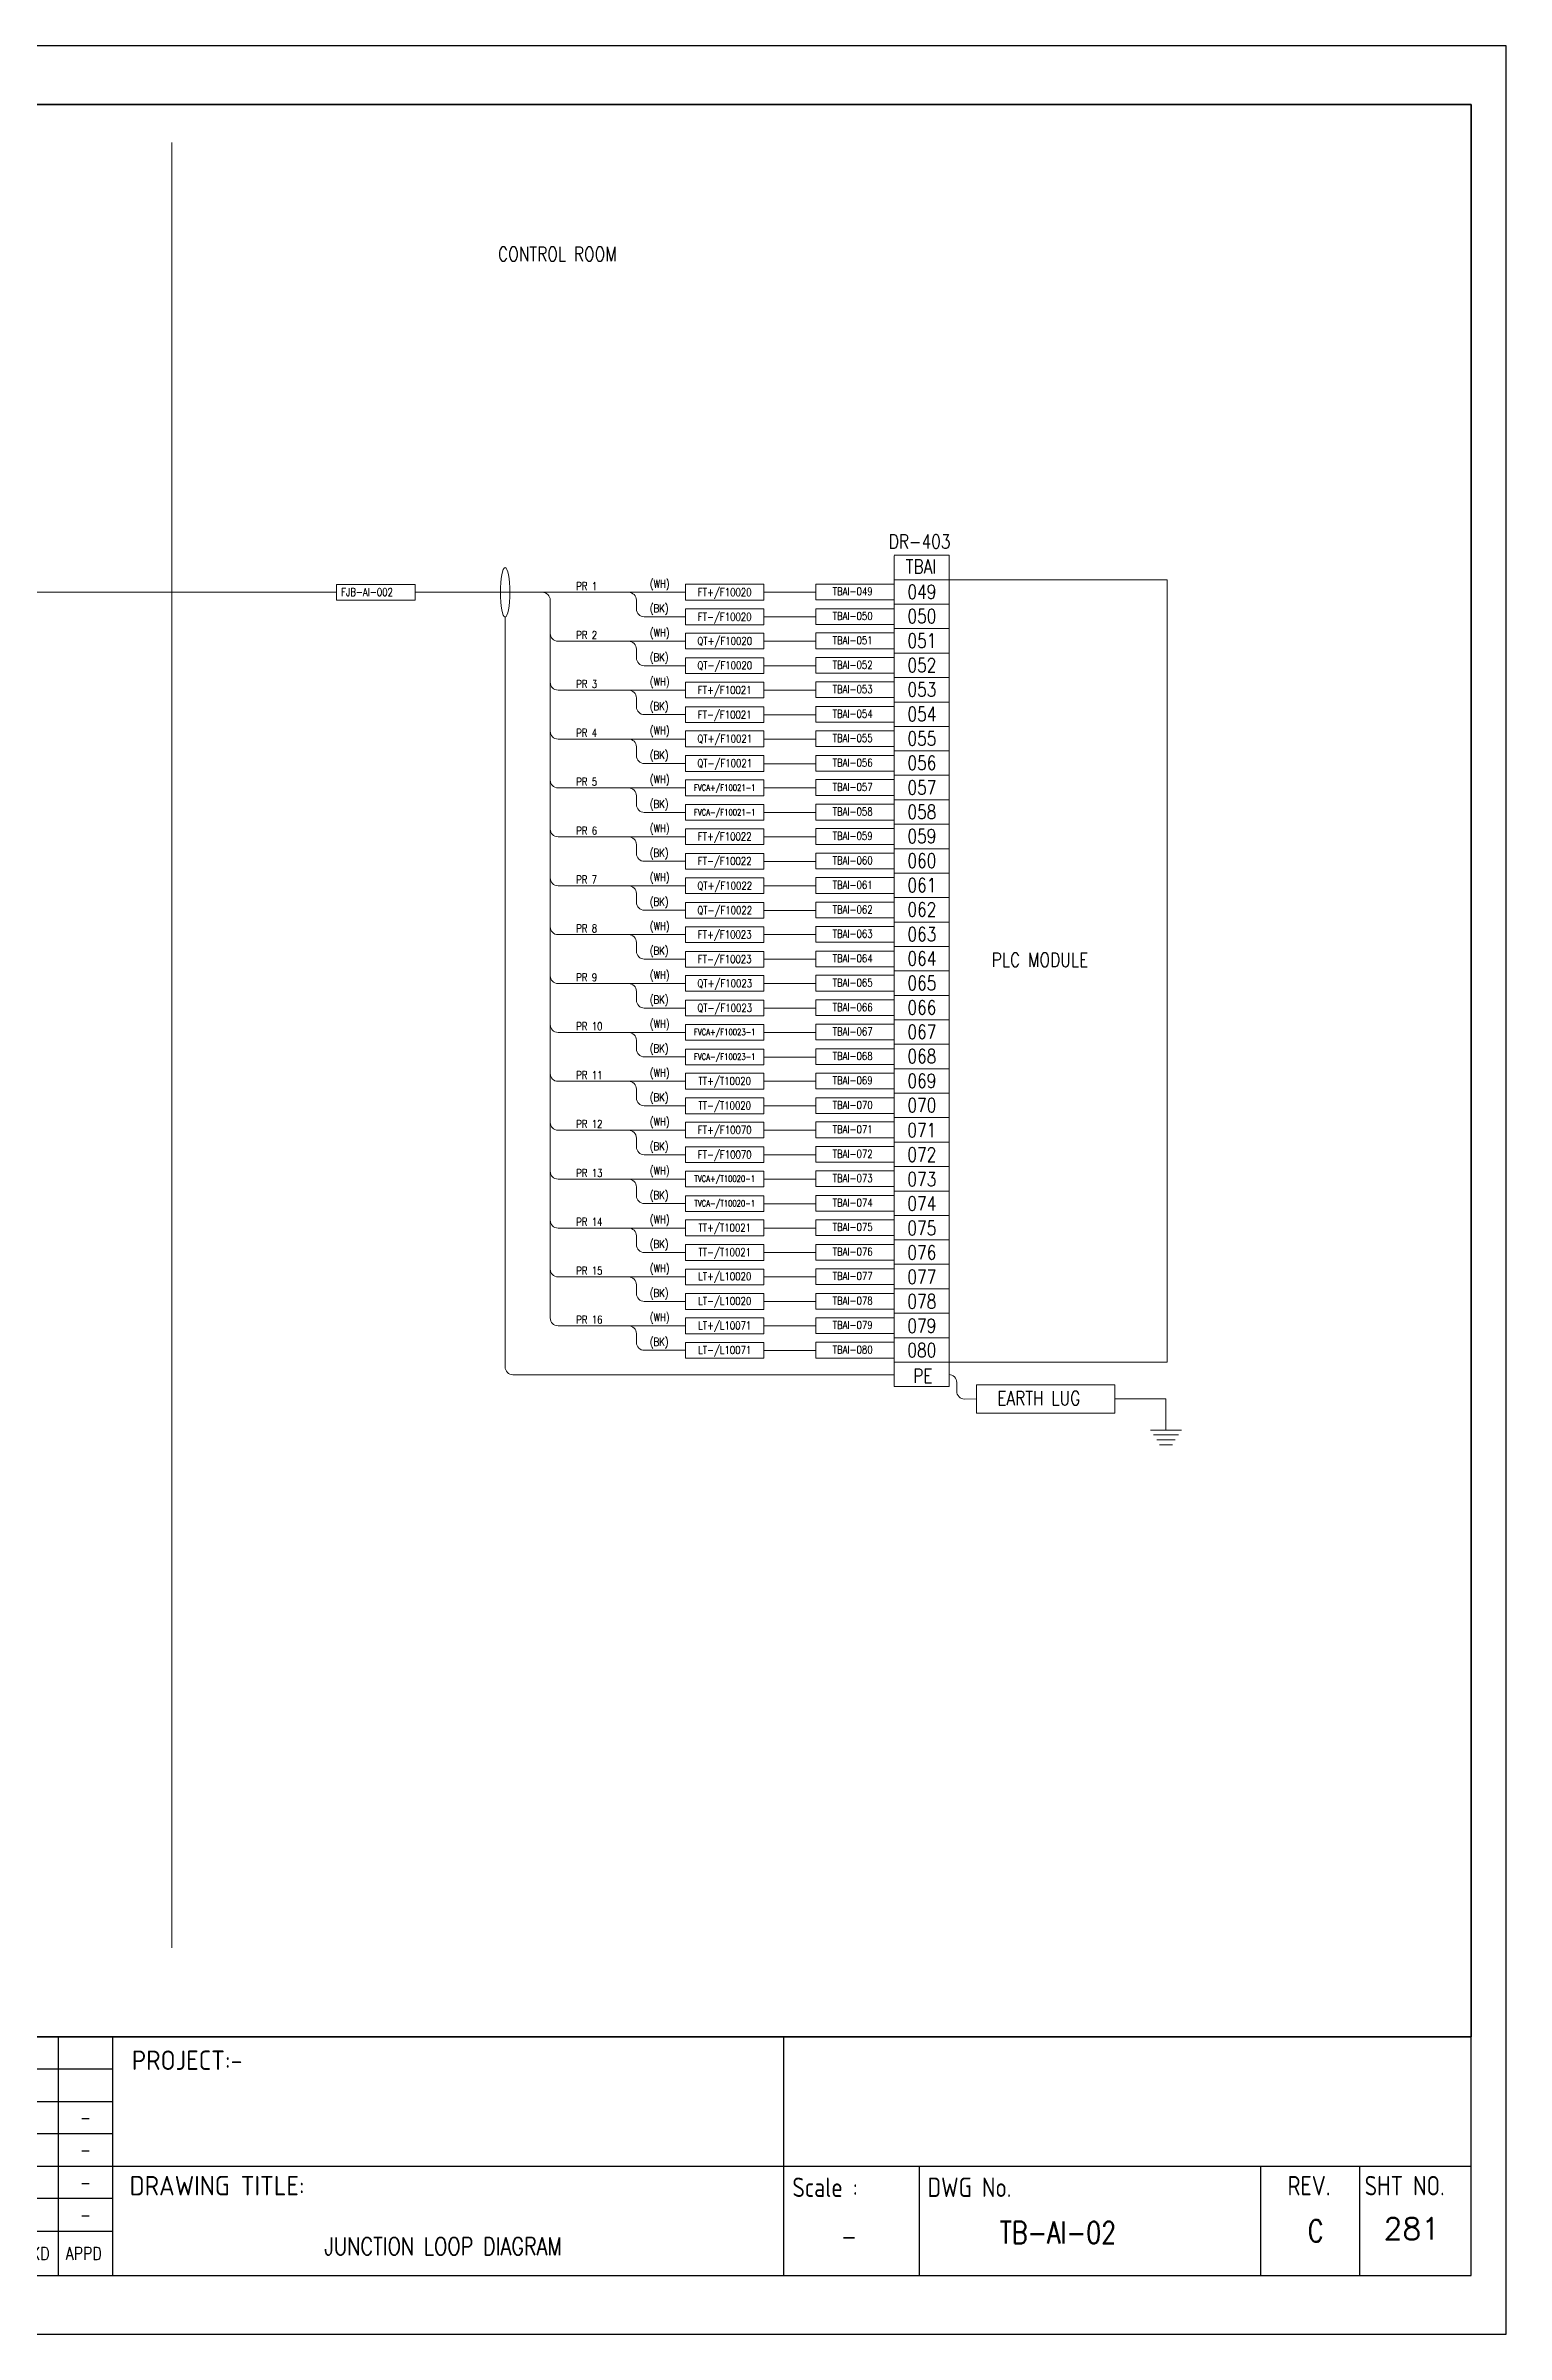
# Model space of a CAD drawing. Header units: millimetres. Extents: x -14942 to 24072, y -50285 to 2207.
# Drawn here: x 764.2 to 950.9, y -3985.2 to -3692.7 of the extents above; entities that cross this region are included whole.
import ezdxf
from ezdxf.enums import TextEntityAlignment as Align

# ---------------------------------------------------------------- set-up
doc = ezdxf.new("R2010")
doc.units = ezdxf.units.MM
doc.header["$MEASUREMENT"] = 0
doc.layers.get('0').update_dxf_attribs({"linetype": 'CONTINUOUS'})
for name, color, linetype in [('BEAM', 3, 'CONTINUOUS'), ('INSTRUMENT', 1, 'CONTINUOUS'), ('TEXT', 2, 'CONTINUOUS')]:
    doc.layers.add(name, color=color, linetype=linetype)
doc.styles.add('52049_PAPER A4$0$ISO Proportional', font='isocp.shx')
doc.styles.add('52049_PAPER A4$0$ROMANS', font='isocp.shx')
doc.styles.add('52049_PAPER A4$0$Romans-title', font='romans.shx')
doc.styles.add('ROMANS', font='romans')

# ---------------------------------------------------------------- blocks, each defined once
blk = doc.blocks.new('FJB')
at = {"color": 3}
for p, q in [((-415.5, 38.01), (-4.5, 38.01)), ((-185.05, 7.5), (-185.05, 38.01)), ((-178.16, 38.01), (-178.16, 7.5)), ((-92.38, 38.01), (-92.38, 7.5)), ((-178.16, 21.46), (-4.5, 21.46)), ((-75.06, 21.46), (-75.06, 7.5)), ((-31.4, 21.46), (-31.4, 7.5)), ((-18.75, 21.46), (-18.75, 7.5)), ((-265.75, 13.19), (-178.16, 13.19))]:
    blk.add_line(p, q, dxfattribs=at)
at = {"color": 7}
for p, q in [((-4.5, 38.01), (-96.38, 38.01)), ((-92.38, 38.01), (-92.38, 19.85))]:
    blk.add_line(p, q, dxfattribs=at)
at = {"color": 1}
for p, q in [((-178.16, 33.87), (-265.75, 33.87)), ((-265.75, 29.74), (-178.16, 29.74)), ((-178.16, 25.6), (-265.75, 25.6)), ((-265.75, 21.46), (-178.16, 21.46)), ((-178.16, 17.33), (-265.75, 17.33))]:
    blk.add_line(p, q, dxfattribs=at)
at = {"color": 7}
blk.add_lwpolyline([(0, 0), (0, 292.5), (-423, 292.5), (-423, 0)], close=True, dxfattribs=at)
blk.add_lwpolyline([(-415.5, 285), (-4.5, 285), (-4.5, 38.01), (-415.5, 38.01)], close=True)
at = {"color": 3}
blk.add_lwpolyline([(-4.5, 7.5), (-4.5, 285), (-415.5, 285), (-415.5, 7.5)], close=True, dxfattribs=at)
at = {"color": 2, "style": '52049_PAPER A4$0$ISO Proportional'}
for s, height, p in [('PROJECT:-', 2.482, (-168.61, 35.02)), ('DRAWING TITLE:', 2.4821, (-164.78, 18.99))]:
    blk.add_text(s, height=height, dxfattribs=at).set_placement(p, align=Align.MIDDLE_CENTER)
at = {"color": 2}
for s, height, style, width, p in [('-', 1.5, '52049_PAPER A4$0$Romans-title', 0.8, (-181.6, 27.67)), ('-', 1.5, '52049_PAPER A4$0$Romans-title', 0.8, (-181.6, 23.53)), ('-', 1.5, '52049_PAPER A4$0$Romans-title', 0.8, (-181.6, 19.39)), ('Scale :', 2.482, '52049_PAPER A4$0$ROMANS', 0.9, (-87.06, 18.78)), ('DWG No.', 2.482, '52049_PAPER A4$0$ROMANS', 0.9, (-68.61, 18.78)), ('REV.', 2.482, '52049_PAPER A4$0$ROMANS', 0.9, (-25.21, 18.99)), ('SHT NO.', 2.482, '52049_PAPER A4$0$ROMANS', 0.9, (-12.98, 18.99)), ('-', 1.5, '52049_PAPER A4$0$Romans-title', 0.8, (-181.6, 15.26)), ('-', 2.25, '52049_PAPER A4$0$Romans-title', 0.8, (-84, 12.48)), ('C', 2.8, '52049_PAPER A4$0$Romans-title', 0.8, (-24.36, 13.21))]:
    blk.add_text(s, height=height, dxfattribs=dict(at, style=style, width=width)).set_placement(p, align=Align.MIDDLE_CENTER)
at = {"color": 2, "style": '52049_PAPER A4$0$Romans-title', "width": 0.8}
for s, p in [('CHKD', (-191.03, 9.49)), ('APPD', (-184.14, 9.49))]:
    blk.add_text(s, height=1.655, dxfattribs=at).set_placement(p)
at = {"layer": 'TEXT', "style": 'ROMANS', "width": 0.8}
blk.add_text('JUNCTION LOOP DIAGRAM ', height=2.25, dxfattribs=at).set_placement((-135.27, 11.24), align=Align.MIDDLE_CENTER)

msp = doc.modelspace()

# ---------------------------------------------------------------- linework, layer by layer
at = {"layer": 'BEAM', "color": 7, "lineweight": 13, "ltscale": 0.3}
msp.add_line((780.36, -3935.81), (780.36, -3705.06), dxfattribs=at)
at = {"layer": 'INSTRUMENT', "color": 7, "lineweight": 13}
for p, q in [((872.68, -3757.89), (872.68, -3864.07)), ((872.69, -3757.82), (879.71, -3757.82)), ((879.71, -3760.94), (879.71, -3757.82)), ((872.69, -3760.94), (879.71, -3760.94)), ((879.71, -3760.94), (872.69, -3760.94)), ((879.71, -3760.94), (879.71, -3860.94)), ((724.84, -3762.53), (801.39, -3762.53)), ((846, -3762.55), (811.43, -3762.55)), ((828.71, -3763.55), (828.71, -3805.3)), ((846, -3762.55), (833.38, -3762.55)), ((839.73, -3764.68), (839.73, -3763.55)), ((862.65, -3762.55), (856.03, -3762.55)), ((879.71, -3764.07), (872.69, -3764.07)), ((822.95, -3765.71), (822.95, -3861.55)), ((846, -3765.68), (840.73, -3765.68)), ((862.64, -3765.7), (856.03, -3765.7)), ((872.69, -3767.19), (879.71, -3767.19)), ((879.71, -3767.19), (872.69, -3767.19)), ((846, -3768.8), (829.71, -3768.8)), ((839.73, -3770.93), (839.73, -3769.8)), ((862.63, -3768.8), (856.03, -3768.8)), ((879.71, -3770.32), (872.69, -3770.32)), ((846, -3771.93), (840.73, -3771.93)), ((862.64, -3771.95), (856.03, -3771.95)), ((846, -3775.05), (829.71, -3775.05)), ((839.73, -3777.18), (839.73, -3776.05)), ((862.63, -3775.05), (856.03, -3775.05)), ((872.69, -3773.44), (879.71, -3773.44)), ((879.71, -3773.44), (872.69, -3773.44)), ((846, -3778.18), (840.73, -3778.18)), ((862.63, -3778.2), (856.03, -3778.2)), ((879.71, -3776.57), (872.69, -3776.57)), ((846, -3781.3), (829.71, -3781.3)), ((862.64, -3781.3), (856.03, -3781.3)), ((879.71, -3779.69), (872.69, -3779.69)), ((872.69, -3779.69), (879.71, -3779.69)), ((839.73, -3783.43), (839.73, -3782.3)), ((846, -3784.43), (840.73, -3784.43)), ((862.66, -3784.45), (856.03, -3784.45)), ((879.71, -3782.82), (872.69, -3782.82)), ((846, -3787.55), (829.71, -3787.55)), ((862.64, -3787.55), (856.03, -3787.55)), ((872.69, -3785.94), (879.71, -3785.94)), ((879.71, -3785.94), (872.69, -3785.94)), ((839.73, -3789.68), (839.73, -3788.55)), ((846, -3790.68), (840.73, -3790.68)), ((862.62, -3790.7), (856.03, -3790.7)), ((879.71, -3789.07), (872.69, -3789.07)), ((879.71, -3792.19), (872.69, -3792.19)), ((872.69, -3792.19), (879.71, -3792.19)), ((846, -3793.8), (829.71, -3793.8)), ((839.73, -3795.93), (839.73, -3794.8)), ((862.64, -3793.8), (856.03, -3793.8)), ((879.71, -3795.32), (872.69, -3795.32)), ((846, -3796.93), (840.73, -3796.93)), ((862.64, -3796.95), (856.03, -3796.95)), ((879.71, -3798.44), (872.69, -3798.44)), ((872.69, -3798.44), (879.71, -3798.44)), ((846, -3800.05), (829.71, -3800.05)), ((839.73, -3802.18), (839.73, -3801.05)), ((862.63, -3800.05), (856.03, -3800.05)), ((879.71, -3801.57), (872.69, -3801.57)), ((828.71, -3805.3), (828.71, -3855.3)), ((846, -3803.18), (840.73, -3803.18)), ((862.63, -3803.2), (856.03, -3803.2)), ((872.69, -3804.69), (879.71, -3804.69)), ((879.71, -3804.69), (872.69, -3804.69)), ((846, -3806.3), (829.71, -3806.3)), ((839.73, -3808.43), (839.73, -3807.3)), ((862.66, -3806.3), (856.03, -3806.3)), ((872.69, -3807.82), (879.71, -3807.82)), ((879.71, -3807.82), (872.69, -3807.82)), ((846, -3809.43), (840.73, -3809.43)), ((862.64, -3809.45), (856.03, -3809.45)), ((872.69, -3810.94), (879.71, -3810.94)), ((879.71, -3810.94), (872.69, -3810.94)), ((846, -3812.55), (829.71, -3812.55)), ((839.73, -3814.68), (839.73, -3813.55)), ((862.64, -3812.55), (856.03, -3812.55)), ((879.71, -3814.07), (872.69, -3814.07)), ((846, -3815.68), (840.73, -3815.68)), ((862.64, -3815.7), (856.03, -3815.7)), ((846, -3818.8), (829.71, -3818.8)), ((839.73, -3820.93), (839.73, -3819.8)), ((862.64, -3818.8), (856.03, -3818.8)), ((872.69, -3817.19), (879.71, -3817.19)), ((879.71, -3817.19), (872.69, -3817.19)), ((846, -3821.93), (840.73, -3821.93)), ((862.63, -3821.95), (856.03, -3821.95)), ((879.71, -3820.32), (872.69, -3820.32)), ((846, -3825.05), (829.71, -3825.05)), ((862.64, -3825.05), (856.03, -3825.05)), ((872.69, -3823.44), (879.71, -3823.44)), ((879.71, -3823.44), (872.69, -3823.44)), ((839.73, -3827.18), (839.73, -3826.05)), ((846, -3828.18), (840.73, -3828.18)), ((862.63, -3828.2), (856.03, -3828.2)), ((879.71, -3826.57), (872.69, -3826.57)), ((846, -3831.3), (829.71, -3831.3)), ((862.64, -3831.3), (856.03, -3831.3)), ((879.71, -3829.69), (872.69, -3829.69)), ((872.69, -3829.69), (879.71, -3829.69)), ((839.73, -3833.43), (839.73, -3832.3)), ((846, -3834.43), (840.73, -3834.43)), ((862.64, -3834.45), (856.03, -3834.45)), ((879.71, -3832.82), (872.69, -3832.82)), ((846, -3837.55), (829.71, -3837.55)), ((862.64, -3837.55), (856.03, -3837.55)), ((872.69, -3835.94), (879.71, -3835.94)), ((879.71, -3835.94), (872.69, -3835.94)), ((839.73, -3839.68), (839.73, -3838.55)), ((879.71, -3839.07), (872.69, -3839.07)), ((846, -3840.68), (840.73, -3840.68)), ((862.64, -3840.7), (856.03, -3840.7)), ((879.71, -3842.19), (872.69, -3842.19)), ((872.69, -3842.19), (879.71, -3842.19)), ((846, -3843.8), (829.71, -3843.8)), ((839.73, -3845.93), (839.73, -3844.8)), ((862.64, -3843.8), (856.03, -3843.8)), ((879.71, -3845.32), (872.69, -3845.32)), ((846, -3846.93), (840.73, -3846.93)), ((862.64, -3846.95), (856.03, -3846.95)), ((879.71, -3848.44), (872.69, -3848.44)), ((872.69, -3848.44), (879.71, -3848.44)), ((846, -3850.05), (829.71, -3850.05)), ((839.73, -3852.18), (839.73, -3851.05)), ((862.64, -3850.05), (856.03, -3850.05)), ((879.71, -3851.57), (872.69, -3851.57)), ((846, -3853.18), (840.73, -3853.18)), ((862.64, -3853.2), (856.03, -3853.2)), ((872.69, -3854.69), (879.71, -3854.69)), ((879.71, -3854.69), (872.69, -3854.69)), ((846, -3856.3), (829.71, -3856.3)), ((839.73, -3858.43), (839.73, -3857.3)), ((862.64, -3856.3), (856.03, -3856.3)), ((872.69, -3857.82), (879.71, -3857.82)), ((879.71, -3857.82), (872.69, -3857.82)), ((846, -3859.43), (840.73, -3859.43)), ((862.64, -3859.45), (856.03, -3859.45)), ((872.69, -3860.94), (879.71, -3860.94)), ((879.71, -3860.94), (872.69, -3860.94)), ((872.69, -3860.94), (879.71, -3860.94)), ((879.71, -3860.94), (872.69, -3860.94)), ((879.71, -3860.94), (879.71, -3864.07)), ((872.67, -3862.55), (823.95, -3862.55)), ((880.67, -3864.66), (880.67, -3863.53)), ((883.22, -3863.83), (900.88, -3863.83)), ((883.22, -3867.47), (883.22, -3863.83)), ((900.88, -3863.83), (900.88, -3867.47)), ((879.71, -3864.07), (872.69, -3864.07)), ((881.67, -3865.66), (883.22, -3865.65)), ((900.88, -3865.65), (907.42, -3865.65)), ((907.42, -3865.65), (907.42, -3869.62)), ((900.88, -3867.47), (883.22, -3867.47)), ((905.44, -3869.62), (905.44, -3869.62)), ((905.44, -3869.62), (907.42, -3869.62)), ((907.42, -3869.62), (909.39, -3869.62)), ((907.42, -3869.62), (907.42, -3869.62)), ((905.82, -3870.22), (907.42, -3870.22)), ((906.23, -3870.89), (907.42, -3870.89)), ((906.6, -3871.5), (907.42, -3871.5)), ((907.42, -3870.22), (909.02, -3870.22)), ((907.42, -3870.89), (908.61, -3870.89)), ((907.42, -3871.5), (908.24, -3871.5))]:
    msp.add_line(p, q, dxfattribs=at)
for points in [[(535.41, -3700.19), (946.41, -3700.19), (946.41, -3947.18), (535.41, -3947.18)], [(801.39, -3761.54), (811.43, -3761.54), (811.43, -3763.56), (801.39, -3763.56)], [(846, -3761.52), (856.03, -3761.52), (856.03, -3763.54), (846, -3763.54)], [(862.65, -3761.49), (872.68, -3761.49), (872.68, -3763.51), (862.65, -3763.51)], [(879.71, -3760.95), (907.57, -3760.94), (907.57, -3860.94), (879.71, -3860.94)], [(846, -3764.67), (856.03, -3764.67), (856.03, -3766.69), (846, -3766.69)], [(862.65, -3764.64), (872.68, -3764.64), (872.68, -3766.65), (862.65, -3766.65)], [(846, -3767.77), (856.03, -3767.77), (856.03, -3769.79), (846, -3769.79)], [(862.65, -3767.74), (872.68, -3767.74), (872.68, -3769.76), (862.65, -3769.76)], [(846, -3770.92), (856.03, -3770.92), (856.03, -3772.94), (846, -3772.94)], [(862.65, -3770.89), (872.68, -3770.89), (872.68, -3772.9), (862.65, -3772.9)], [(846, -3774.02), (856.03, -3774.02), (856.03, -3776.04), (846, -3776.04)], [(862.65, -3773.99), (872.68, -3773.99), (872.68, -3776.01), (862.65, -3776.01)], [(846, -3777.17), (856.03, -3777.17), (856.03, -3779.19), (846, -3779.19)], [(862.65, -3777.14), (872.68, -3777.14), (872.68, -3779.15), (862.65, -3779.15)], [(846, -3780.27), (856.03, -3780.27), (856.03, -3782.29), (846, -3782.29)], [(862.65, -3780.24), (872.68, -3780.24), (872.68, -3782.26), (862.65, -3782.26)], [(846, -3783.42), (856.03, -3783.42), (856.03, -3785.44), (846, -3785.44)], [(862.65, -3783.39), (872.68, -3783.39), (872.68, -3785.4), (862.65, -3785.4)], [(846, -3786.52), (856.03, -3786.52), (856.03, -3788.54), (846, -3788.54)], [(862.65, -3786.49), (872.68, -3786.49), (872.68, -3788.51), (862.65, -3788.51)], [(846, -3789.67), (856.03, -3789.67), (856.03, -3791.69), (846, -3791.69)], [(862.65, -3789.64), (872.68, -3789.64), (872.68, -3791.65), (862.65, -3791.65)], [(846, -3792.77), (856.03, -3792.77), (856.03, -3794.79), (846, -3794.79)], [(862.65, -3792.74), (872.68, -3792.74), (872.68, -3794.76), (862.65, -3794.76)], [(846, -3795.92), (856.03, -3795.92), (856.03, -3797.94), (846, -3797.94)], [(862.65, -3795.89), (872.68, -3795.89), (872.68, -3797.9), (862.65, -3797.9)], [(846, -3799.04), (856.03, -3799.04), (856.03, -3801.06), (846, -3801.06)], [(862.65, -3799.01), (872.68, -3799.01), (872.68, -3801.03), (862.65, -3801.03)], [(846, -3802.19), (856.03, -3802.19), (856.03, -3804.2), (846, -3804.2)], [(862.65, -3802.16), (872.68, -3802.16), (872.68, -3804.17), (862.65, -3804.17)], [(846, -3805.29), (856.03, -3805.29), (856.03, -3807.31), (846, -3807.31)], [(862.65, -3805.26), (872.68, -3805.26), (872.68, -3807.28), (862.65, -3807.28)], [(846, -3808.44), (856.03, -3808.44), (856.03, -3810.45), (846, -3810.45)], [(862.65, -3808.41), (872.68, -3808.41), (872.68, -3810.42), (862.65, -3810.42)], [(846, -3811.52), (856.03, -3811.52), (856.03, -3813.54), (846, -3813.54)], [(862.65, -3811.49), (872.68, -3811.49), (872.68, -3813.51), (862.65, -3813.51)], [(846, -3814.67), (856.03, -3814.67), (856.03, -3816.69), (846, -3816.69)], [(862.65, -3814.64), (872.68, -3814.64), (872.68, -3816.65), (862.65, -3816.65)], [(846, -3817.77), (856.03, -3817.77), (856.03, -3819.79), (846, -3819.79)], [(862.65, -3817.74), (872.68, -3817.74), (872.68, -3819.76), (862.65, -3819.76)], [(846, -3820.92), (856.03, -3820.92), (856.03, -3822.94), (846, -3822.94)], [(862.65, -3820.89), (872.68, -3820.89), (872.68, -3822.9), (862.65, -3822.9)], [(846, -3824.02), (856.03, -3824.02), (856.03, -3826.04), (846, -3826.04)], [(862.65, -3823.99), (872.68, -3823.99), (872.68, -3826.01), (862.65, -3826.01)], [(846, -3827.17), (856.03, -3827.17), (856.03, -3829.19), (846, -3829.19)], [(862.65, -3827.14), (872.68, -3827.14), (872.68, -3829.15), (862.65, -3829.15)], [(846, -3830.27), (856.03, -3830.27), (856.03, -3832.29), (846, -3832.29)], [(862.65, -3830.24), (872.68, -3830.24), (872.68, -3832.26), (862.65, -3832.26)], [(846, -3833.42), (856.03, -3833.42), (856.03, -3835.44), (846, -3835.44)], [(862.65, -3833.39), (872.68, -3833.39), (872.68, -3835.4), (862.65, -3835.4)], [(846, -3836.52), (856.03, -3836.52), (856.03, -3838.54), (846, -3838.54)], [(862.65, -3836.49), (872.68, -3836.49), (872.68, -3838.51), (862.65, -3838.51)], [(846, -3839.67), (856.03, -3839.67), (856.03, -3841.69), (846, -3841.69)], [(862.65, -3839.64), (872.68, -3839.64), (872.68, -3841.65), (862.65, -3841.65)], [(846, -3842.77), (856.03, -3842.77), (856.03, -3844.79), (846, -3844.79)], [(862.65, -3842.74), (872.68, -3842.74), (872.68, -3844.76), (862.65, -3844.76)], [(846, -3845.92), (856.03, -3845.92), (856.03, -3847.94), (846, -3847.94)], [(862.65, -3845.89), (872.68, -3845.89), (872.68, -3847.9), (862.65, -3847.9)], [(846, -3849.04), (856.03, -3849.04), (856.03, -3851.06), (846, -3851.06)], [(862.65, -3849.01), (872.68, -3849.01), (872.68, -3851.03), (862.65, -3851.03)], [(846, -3852.19), (856.03, -3852.19), (856.03, -3854.2), (846, -3854.2)], [(862.65, -3852.16), (872.68, -3852.16), (872.68, -3854.17), (862.65, -3854.17)], [(846, -3855.29), (856.03, -3855.29), (856.03, -3857.31), (846, -3857.31)], [(862.65, -3855.26), (872.68, -3855.26), (872.68, -3857.28), (862.65, -3857.28)], [(846, -3858.44), (856.03, -3858.44), (856.03, -3860.45), (846, -3860.45)], [(862.65, -3858.41), (872.68, -3858.41), (872.68, -3860.42), (862.65, -3860.42)]]:
    msp.add_lwpolyline(points, close=True, dxfattribs=at)
for centre, start, end in [((827.71, -3763.55), 0, 90), ((838.73, -3763.55), 0, 90), ((840.73, -3764.68), 180, 270), ((829.71, -3767.8), 180, 270), ((838.73, -3769.8), 0, 90), ((840.73, -3770.93), 180, 270), ((829.71, -3774.05), 180, 270), ((838.73, -3776.05), 0, 90), ((840.73, -3777.18), 180, 270), ((829.71, -3780.3), 180, 270), ((838.73, -3782.3), 0, 90), ((840.73, -3783.43), 180, 270), ((829.71, -3786.55), 180, 270), ((838.73, -3788.55), 0, 90), ((840.73, -3789.68), 180, 270), ((829.71, -3792.8), 180, 270), ((838.73, -3794.8), 0, 90), ((840.73, -3795.93), 180, 270), ((829.71, -3799.05), 180, 270), ((838.73, -3801.05), 0, 90), ((840.73, -3802.18), 180, 270), ((829.71, -3805.3), 180, 270), ((838.73, -3807.3), 0, 90), ((840.73, -3808.43), 180, 270), ((829.71, -3811.55), 180, 270), ((838.73, -3813.55), 0, 90), ((840.73, -3814.68), 180, 270), ((829.71, -3817.8), 180, 270), ((838.73, -3819.8), 0, 90), ((840.73, -3820.93), 180, 270), ((829.71, -3824.05), 180, 270), ((838.73, -3826.05), 0, 90), ((840.73, -3827.18), 180, 270), ((829.71, -3830.3), 180, 270), ((838.73, -3832.3), 0, 90), ((840.73, -3833.43), 180, 270), ((829.71, -3836.55), 180, 270), ((838.73, -3838.55), 0, 90), ((840.73, -3839.68), 180, 270), ((829.71, -3842.8), 180, 270), ((838.73, -3844.8), 0, 90), ((840.73, -3845.93), 180, 270), ((829.71, -3849.05), 180, 270), ((838.73, -3851.05), 0, 90), ((840.73, -3852.18), 180, 270), ((829.71, -3855.3), 180, 270), ((838.73, -3857.3), 0, 90), ((840.73, -3858.43), 180, 270), ((823.95, -3861.55), 180, 270), ((879.67, -3863.53), 0, 90), ((881.67, -3864.66), 180, 270)]:
    msp.add_arc(centre, 1, start, end, dxfattribs=at)
at = {"layer": 'INSTRUMENT', "color": 7, "lineweight": 13, "extrusion": (0, 0, -1)}
msp.add_ellipse((822.95, -3762.55), major_axis=(0, -3.16), ratio=0.189417, dxfattribs=at)

# ---------------------------------------------------------------- block references
at = {"layer": 'INSTRUMENT', "color": 7, "lineweight": 13}
msp.add_blockref('FJB', (950.91, -3985.19), dxfattribs=at)

# ---------------------------------------------------------------- texts
at = {"layer": 'TEXT', "color": 7, "lineweight": 13, "style": 'ROMANS', "width": 0.8}
for s, height, p in [('CONTROL ROOM', 1.8, (822.04, -3720.21)), ('TBAI', 1.8, (874.15, -3760.16)), ('PR 1', 1, (832.03, -3762.26)), ('(WH)', 1, (841.44, -3761.96)), ('FJB-AI-002', 1, (801.99, -3763.02)), ('(BK)', 1, (841.44, -3765.1)), ('(WH)', 1, (841.44, -3768.21)), ('PR 2', 1, (832.03, -3768.51)), ('(BK)', 1, (841.44, -3771.35)), ('PR 3', 1, (832.03, -3774.76)), ('(WH)', 1, (841.44, -3774.46)), ('(BK)', 1, (841.44, -3777.6)), ('PR 4', 1, (832.03, -3781.01)), ('(WH)', 1, (841.44, -3780.71)), ('(BK)', 1, (841.44, -3783.85)), ('PR 5', 1, (832.03, -3787.26)), ('(WH)', 1, (841.44, -3786.96)), ('(BK)', 1, (841.44, -3790.1)), ('PR 6', 1, (832.03, -3793.51)), ('(WH)', 1, (841.44, -3793.21)), ('(BK)', 1, (841.44, -3796.35)), ('PR 7', 1, (832.03, -3799.76)), ('(WH)', 1, (841.44, -3799.46)), ('(BK)', 1, (841.44, -3802.6)), ('PR 8', 1, (832.03, -3806.01)), ('(WH)', 1, (841.44, -3805.71)), ('(BK)', 1, (841.44, -3808.85)), ('PR 9', 1, (832.03, -3812.26)), ('(WH)', 1, (841.44, -3811.96)), ('PLC MODULE', 1.8, (885.14, -3810.41)), ('(BK)', 1, (841.44, -3815.1)), ('(WH)', 1, (841.44, -3818.21)), ('PR 10', 1, (832.03, -3818.51)), ('(BK)', 1, (841.44, -3821.35)), ('PR 11', 1, (832.03, -3824.76)), ('(WH)', 1, (841.44, -3824.46)), ('(BK)', 1, (841.44, -3827.6)), ('PR 12', 1, (832.03, -3831.01)), ('(WH)', 1, (841.44, -3830.71)), ('(BK)', 1, (841.44, -3833.85)), ('PR 13', 1, (832.03, -3837.26)), ('(WH)', 1, (841.44, -3836.96)), ('(BK)', 1, (841.44, -3840.1)), ('PR 14', 1, (832.03, -3843.51)), ('(WH)', 1, (841.44, -3843.21)), ('(BK)', 1, (841.44, -3846.35)), ('PR 15', 1, (832.03, -3849.76)), ('(WH)', 1, (841.44, -3849.46)), ('(BK)', 1, (841.44, -3852.6)), ('PR 16', 1, (832.03, -3856.01)), ('(WH)', 1, (841.44, -3855.71)), ('(BK)', 1, (841.44, -3858.85)), ('PE', 1.8, (875.1, -3863.59)), ('EARTH LUG', 1.8, (885.85, -3866.45)), ('TB-AI-02', 2.8, (886.18, -3973.6))]:
    msp.add_text(s, height=height, dxfattribs=at).set_placement(p)
for s, height, p in [('DR-403', 1.8, (875.93, -3756.06)), ('FT+/F10020', 1, (851.02, -3762.53)), ('TBAI-049', 1, (867.37, -3762.43)), ('049', 1.8, (876.22, -3762.48)), ('FT-/F10020', 1, (851.02, -3765.68)), ('TBAI-050', 1, (867.37, -3765.57)), ('050', 1.8, (876.22, -3765.6)), ('QT+/F10020', 1, (851.02, -3768.76)), ('TBAI-051', 1, (867.37, -3768.68)), ('051', 1.8, (876.22, -3768.73)), ('QT-/F10020', 1, (851.02, -3771.89)), ('TBAI-052', 1, (867.37, -3771.82)), ('052', 1.8, (876.22, -3771.85)), ('FT+/F10021', 1, (851.02, -3775.03)), ('TBAI-053', 1, (867.37, -3774.93)), ('053', 1.8, (876.22, -3774.98)), ('FT-/F10021', 1, (851.02, -3778.18)), ('TBAI-054', 1, (867.37, -3778.07)), ('054', 1.8, (876.22, -3778.1)), ('QT+/F10021', 1, (851.02, -3781.26)), ('TBAI-055', 1, (867.37, -3781.18)), ('055', 1.8, (876.22, -3781.23)), ('QT-/F10021', 1, (851.02, -3784.39)), ('TBAI-056', 1, (867.37, -3784.32)), ('056', 1.8, (876.22, -3784.35)), ('FVCA+/F10021-1', 0.8, (851.02, -3787.51)), ('TBAI-057', 1, (867.37, -3787.43)), ('057', 1.8, (876.22, -3787.48)), ('FVCA-/F10021-1', 0.8, (851.02, -3790.66)), ('TBAI-058', 1, (867.37, -3790.57)), ('058', 1.8, (876.22, -3790.6)), ('FT+/F10022', 1, (851.02, -3793.75)), ('TBAI-059', 1, (867.37, -3793.68)), ('059', 1.8, (876.22, -3793.73)), ('FT-/F10022', 1, (851.02, -3796.89)), ('TBAI-060', 1, (867.37, -3796.82)), ('060', 1.8, (876.22, -3796.85)), ('QT+/F10022', 1, (851.02, -3800.05)), ('TBAI-061', 1, (867.37, -3799.94)), ('061', 1.8, (876.22, -3799.98)), ('QT-/F10022', 1, (851.02, -3803.18)), ('062', 1.8, (876.22, -3803.1)), ('TBAI-062', 1, (867.37, -3803.09)), ('063', 1.8, (876.22, -3806.23)), ('FT+/F10023', 1, (851.02, -3806.28)), ('TBAI-063', 1, (867.37, -3806.19)), ('FT-/F10023', 1, (851.02, -3809.43)), ('TBAI-064', 1, (867.37, -3809.34)), ('064', 1.8, (876.22, -3809.35)), ('QT+/F10023', 1, (851.02, -3812.53)), ('TBAI-065', 1, (867.37, -3812.43)), ('065', 1.8, (876.22, -3812.48)), ('QT-/F10023', 1, (851.02, -3815.66)), ('TBAI-066', 1, (867.37, -3815.57)), ('066', 1.8, (876.22, -3815.6)), ('FVCA+/F10023-1', 0.8, (851.02, -3818.76)), ('TBAI-067', 1, (867.37, -3818.68)), ('067', 1.8, (876.22, -3818.73)), ('FVCA-/F10023-1', 0.8, (851.02, -3821.91)), ('TBAI-068', 1, (867.37, -3821.82)), ('068', 1.8, (876.22, -3821.85)), ('TT+/T10020', 1, (851.02, -3825)), ('TBAI-069', 1, (867.37, -3824.93)), ('069', 1.8, (876.22, -3824.98)), ('TT-/T10020', 1, (851.02, -3828.14)), ('TBAI-070', 1, (867.37, -3828.07)), ('070', 1.8, (876.22, -3828.1)), ('TBAI-071', 1, (867.37, -3831.18)), ('071', 1.8, (876.21, -3831.3)), ('TBAI-072', 1, (867.37, -3834.32)), ('072', 1.8, (876.21, -3834.42)), ('TVCA+/T10020-1', 0.8, (851.02, -3837.5)), ('TBAI-073', 1, (867.37, -3837.43)), ('073', 1.8, (876.21, -3837.55)), ('TVCA-/T10020-1', 0.8, (851.02, -3840.64)), ('TBAI-074', 1, (867.37, -3840.57)), ('074', 1.8, (876.21, -3840.67)), ('TT+/T10021', 1, (851.02, -3843.75)), ('TBAI-075', 1, (867.37, -3843.68)), ('075', 1.8, (876.21, -3843.8)), ('TT-/T10021', 1, (851.02, -3846.89)), ('TBAI-076', 1, (867.37, -3846.82)), ('076', 1.8, (876.21, -3846.92)), ('LT+/L10020', 1, (851.02, -3849.98)), ('077', 1.8, (876.21, -3850.05)), ('TBAI-077', 1, (867.37, -3849.94)), ('LT-/L10020', 1, (851.02, -3853.12)), ('TBAI-078', 1, (867.37, -3853.09)), ('078', 1.8, (876.21, -3853.17)), ('LT+/L10071', 1, (851.02, -3856.25)), ('TBAI-079', 1, (867.37, -3856.19)), ('079', 1.8, (876.21, -3856.3)), ('LT-/L10071', 1, (851.02, -3859.39)), ('TBAI-080', 1, (867.37, -3859.34)), ('080', 1.8, (876.21, -3859.42))]:
    msp.add_text(s, height=height, dxfattribs=at).set_placement(p, align=Align.MIDDLE_CENTER)
at = {"layer": 'TEXT', "color": 0, "lineweight": 13, "style": 'ROMANS', "width": 0.8}
for s, p in [('FT+/F10070', (851.02, -3831.26)), ('FT-/F10070', (851.02, -3834.41))]:
    msp.add_text(s, height=1, dxfattribs=at).set_placement(p, align=Align.MIDDLE_CENTER)
at = {"layer": 'TEXT', "color": 7, "lineweight": 13, "style": 'ROMANS'}
msp.add_text('281', height=2.8, dxfattribs=at).set_placement((938.84, -3971.7), align=Align.MIDDLE)

doc.saveas('drawing.dxf')
